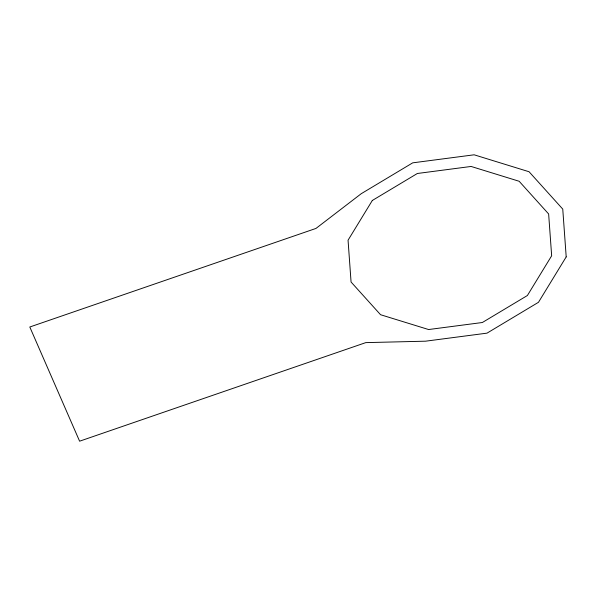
<?xml version="1.0" encoding="UTF-8"?>
<svg xmlns="http://www.w3.org/2000/svg" width="596" height="596" viewBox="0 0 596 596"><rect width="100%" height="100%" fill="white"/><g stroke="black" fill="none" stroke-linecap="round" stroke-linejoin="round"><path stroke-width="0.89" d="M372.314 200.48L348.057 240.21L351.066 282.02L380.553 314.718L428.606 329.536L482.35 322.51L527.393 295.512L551.658 255.788L548.64 213.971L519.161 181.273L471.108 166.455L417.356 173.488L372.314 200.48M566.2 256.898L538.471 302.299L486.999 333.149L425.566 341.188L365.78 342.625L79.603 441.196L29.8 327.003L315.969 228.432L361.243 193.693L412.715 162.842L474.14 154.804L529.062 171.745L562.758 209.107L566.2 256.898"/></g></svg>
